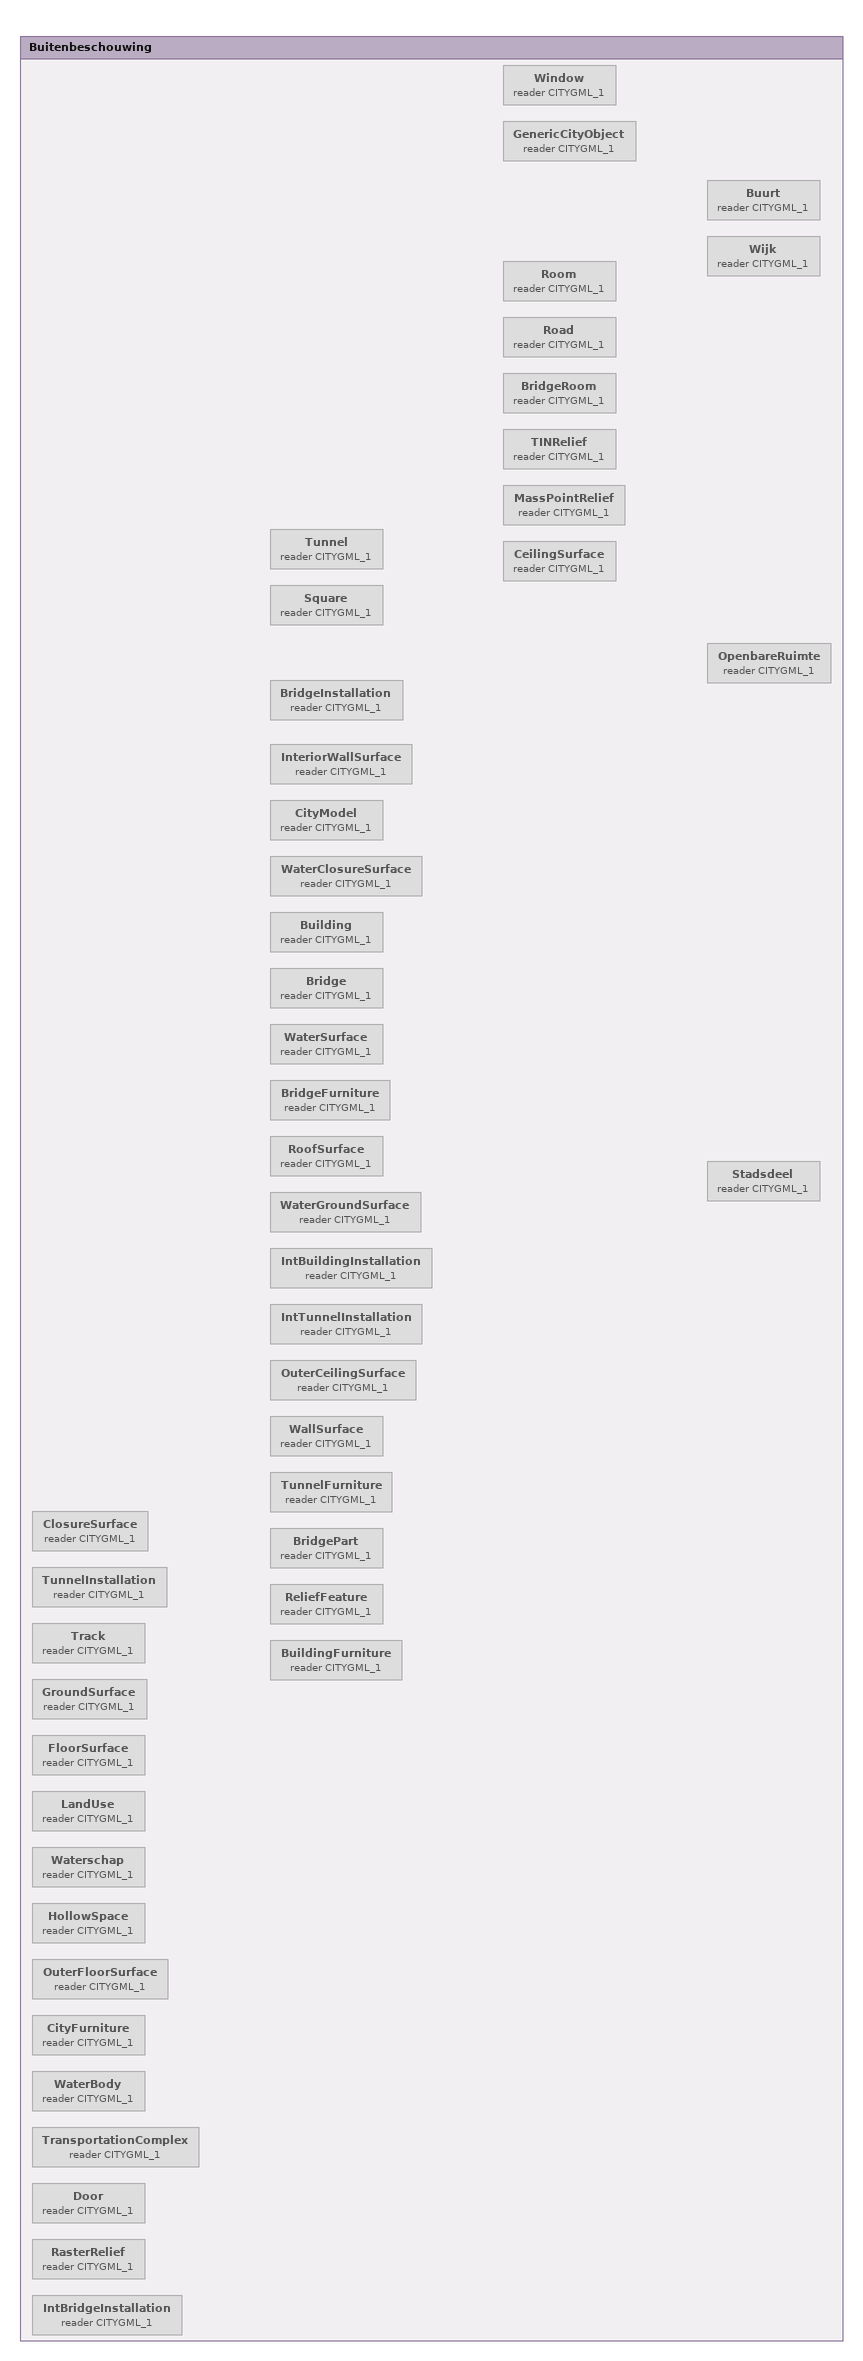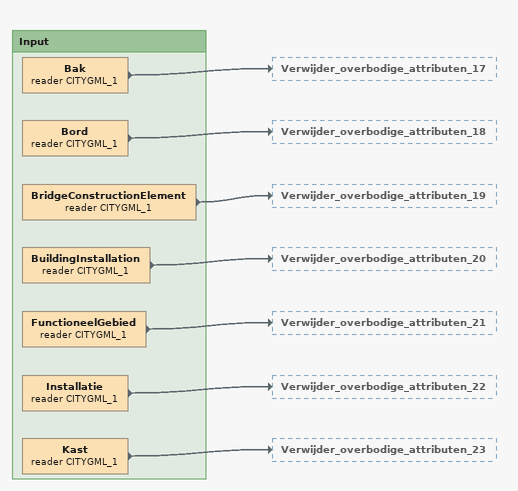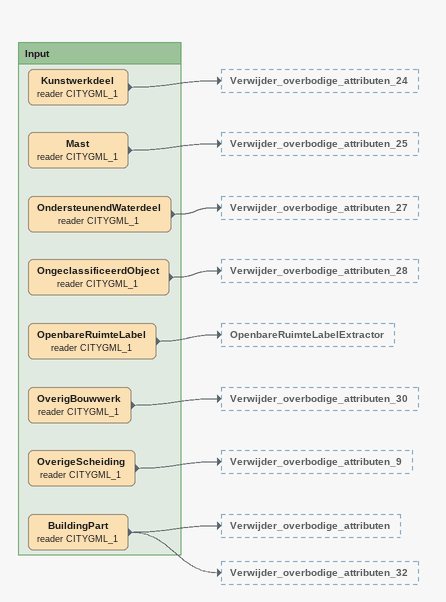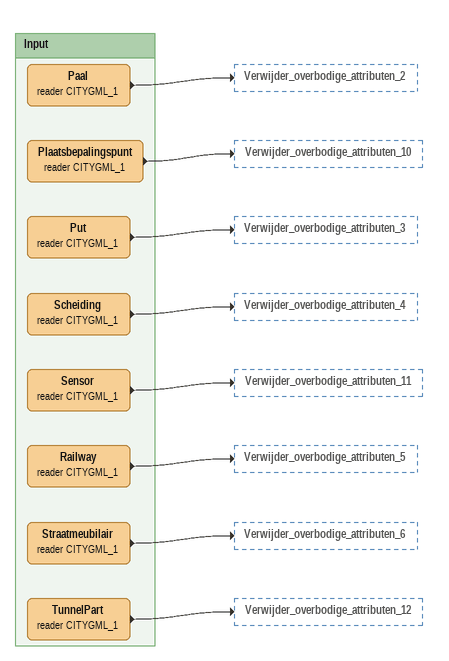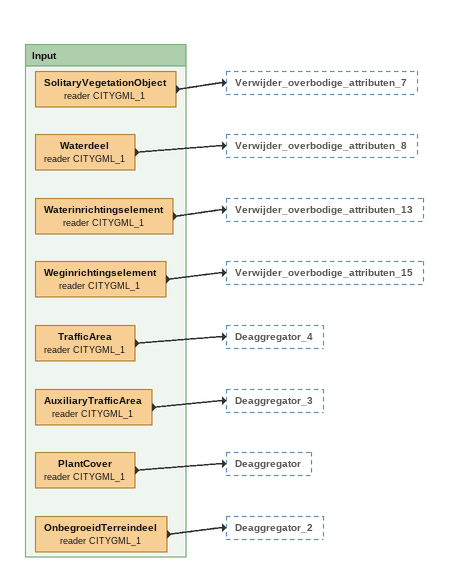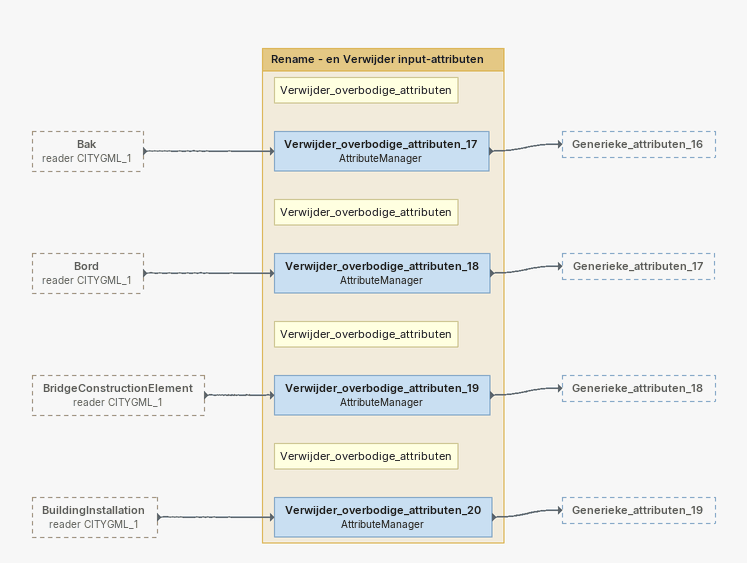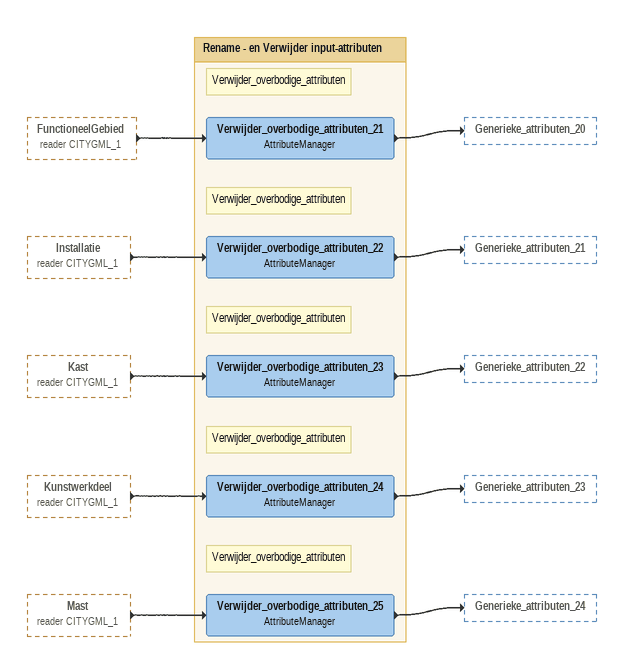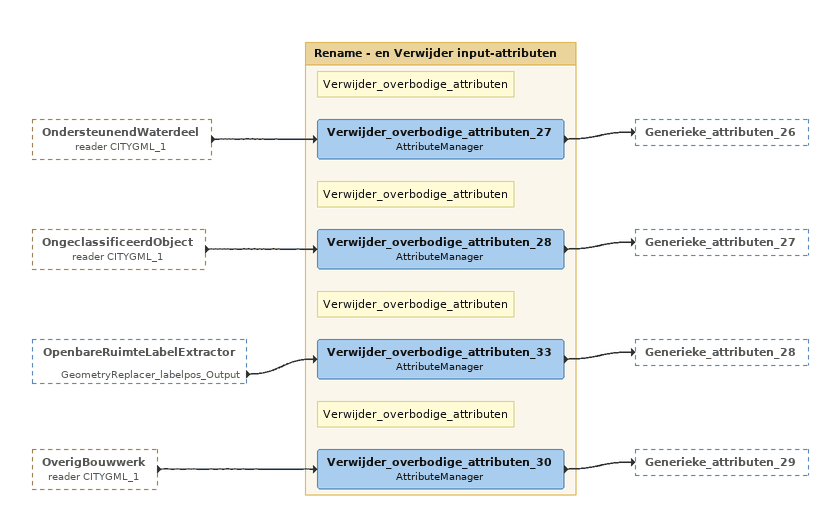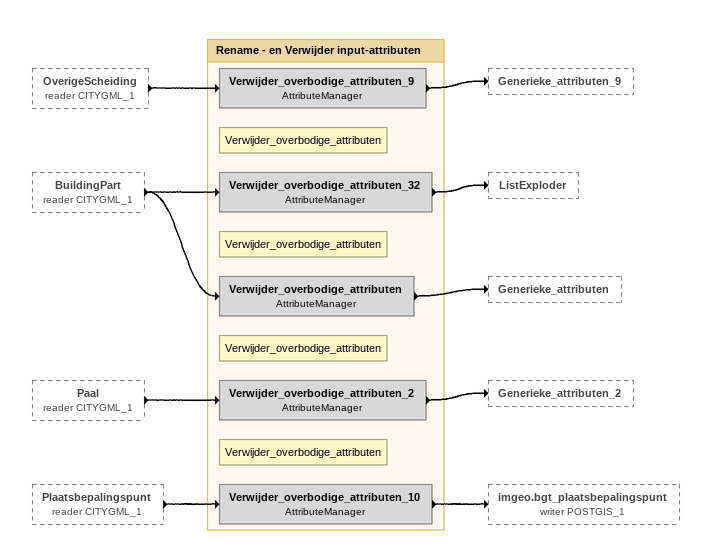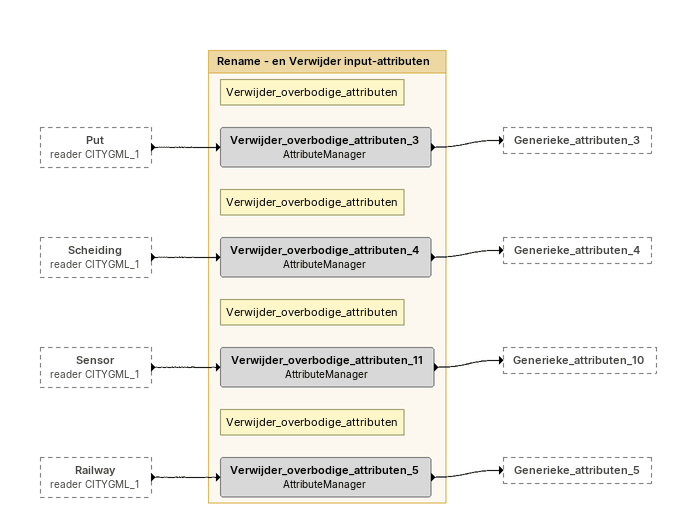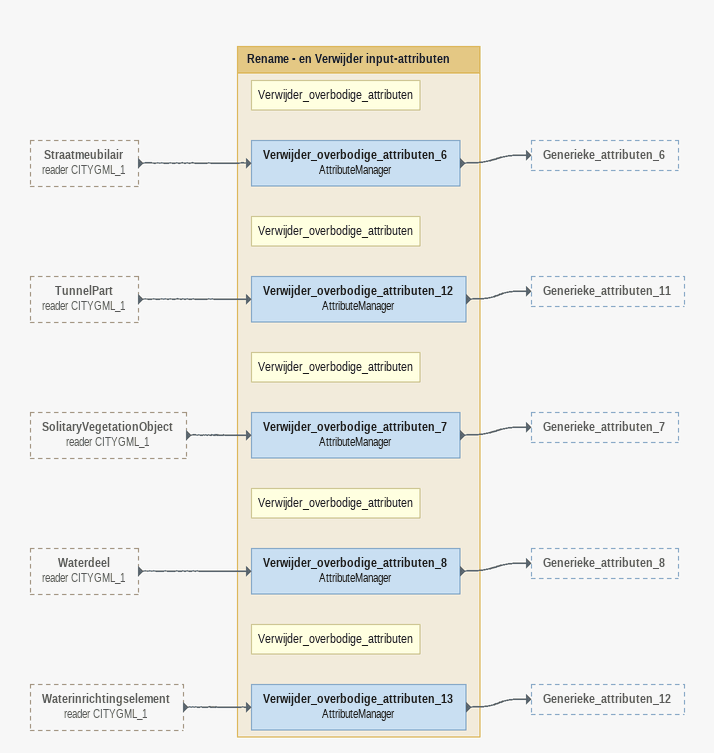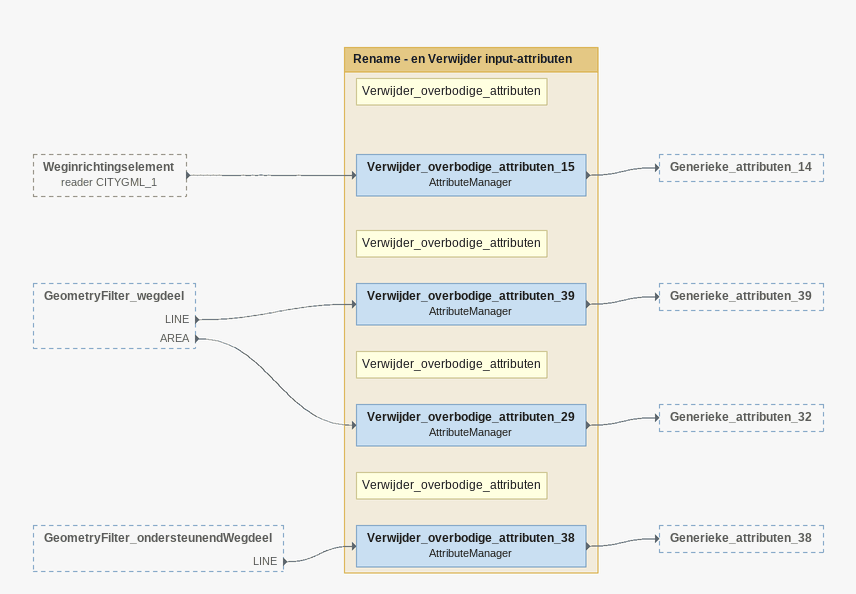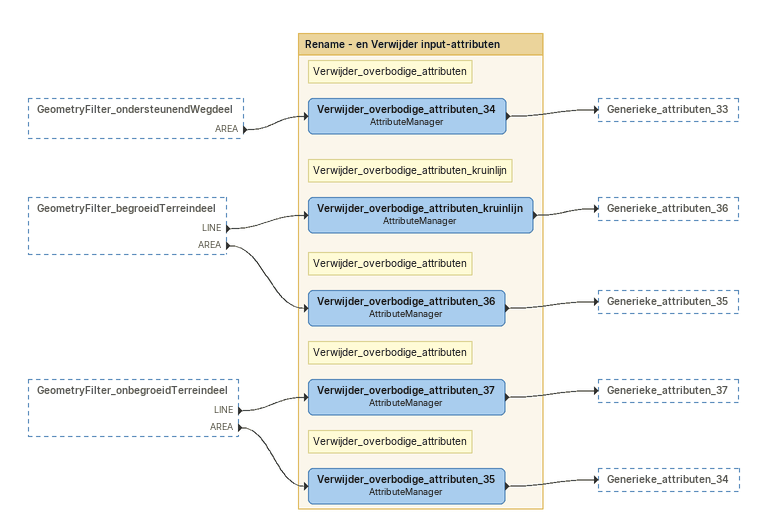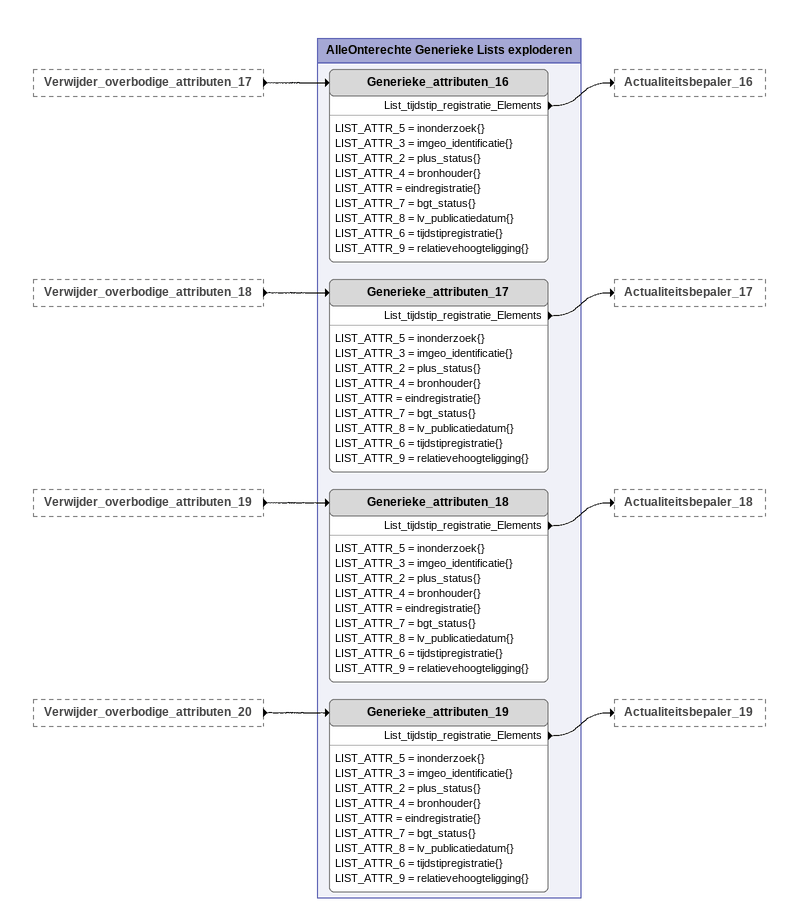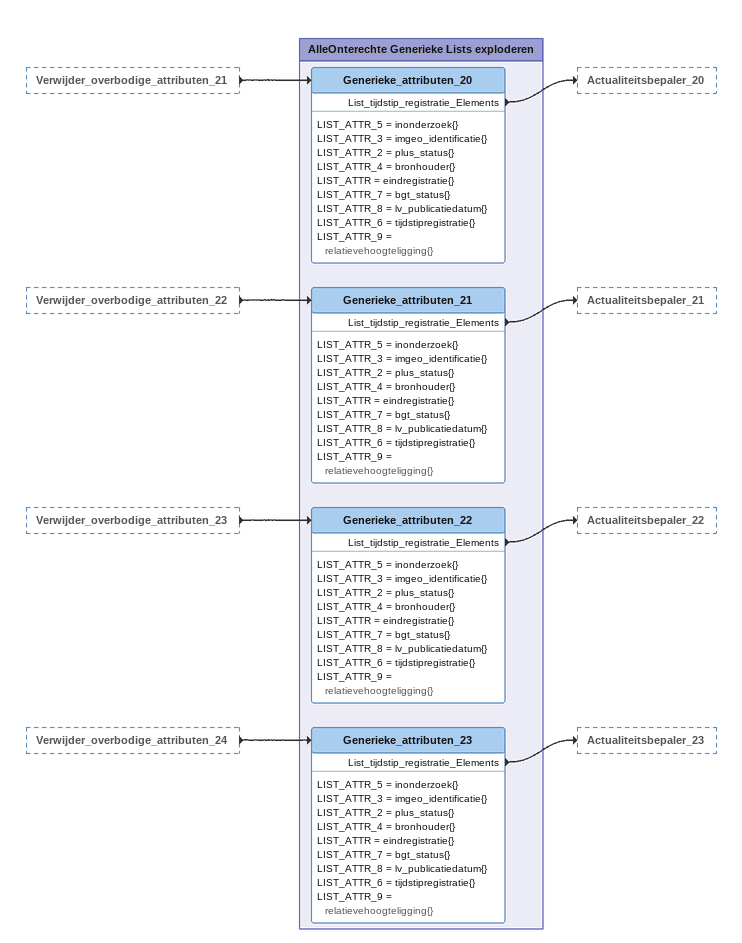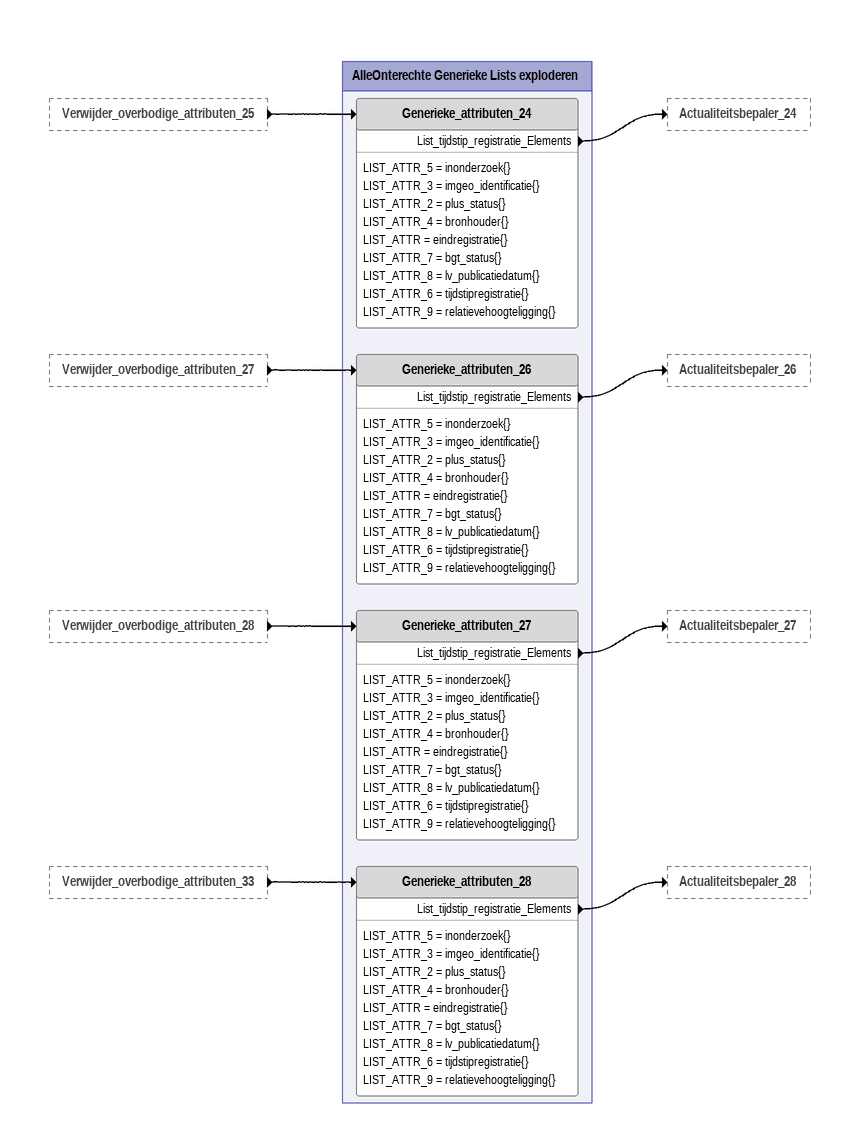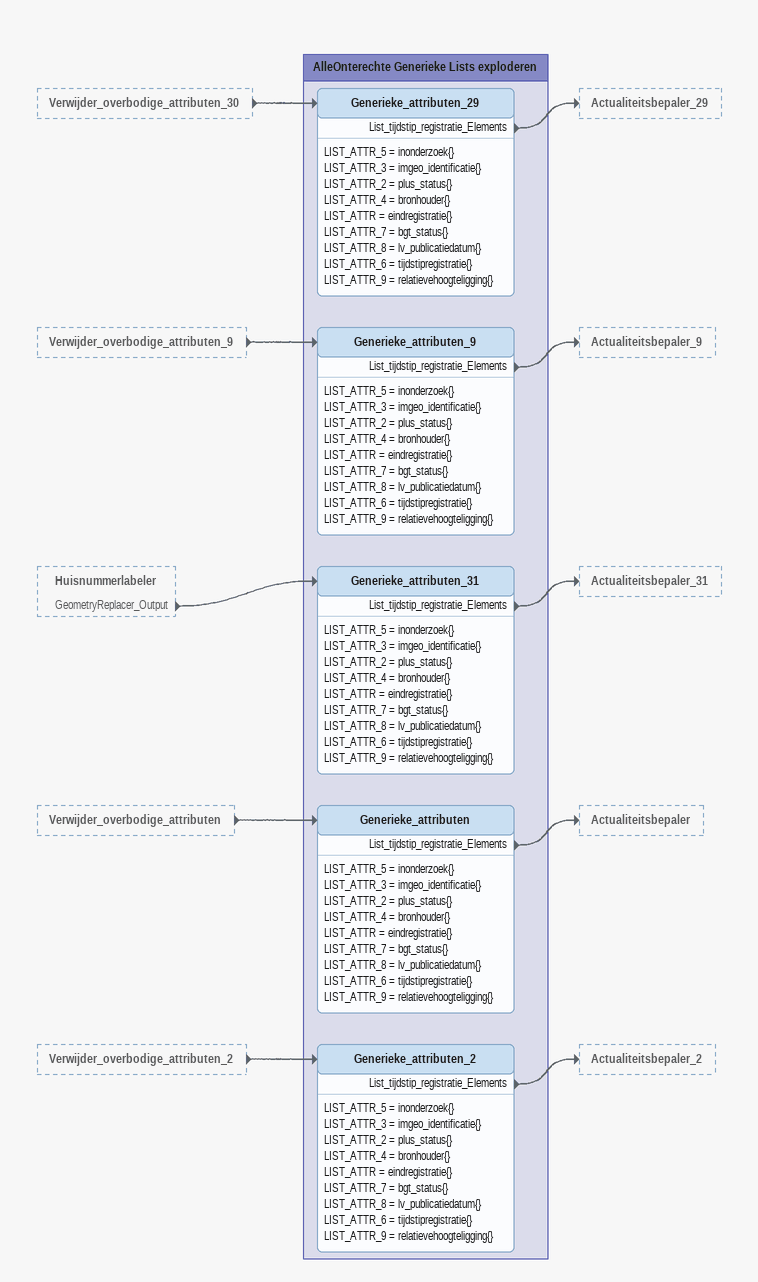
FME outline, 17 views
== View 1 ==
Bookmark: Buitenbeschouwing
OuterFloorSurface (reader CITYGML_1) [off]
CityFurniture (reader CITYGML_1) [off]
WaterBody (reader CITYGML_1) [off]
TransportationComplex (reader CITYGML_1) [off]
Door (reader CITYGML_1) [off]
RasterRelief (reader CITYGML_1) [off]
IntBridgeInstallation (reader CITYGML_1) [off]
ClosureSurface (reader CITYGML_1) [off]
TunnelInstallation (reader CITYGML_1) [off]
Track (reader CITYGML_1) [off]
GroundSurface (reader CITYGML_1) [off]
FloorSurface (reader CITYGML_1) [off]
LandUse (reader CITYGML_1) [off]
Waterschap (reader CITYGML_1) [off]
HollowSpace (reader CITYGML_1) [off]
InteriorWallSurface (reader CITYGML_1) [off]
CityModel (reader CITYGML_1) [off]
WaterClosureSurface (reader CITYGML_1) [off]
Bridge (reader CITYGML_1) [off]
WaterSurface (reader CITYGML_1) [off]
BridgeFurniture (reader CITYGML_1) [off]
RoofSurface (reader CITYGML_1) [off]
IntBuildingInstallation (reader CITYGML_1) [off]
IntTunnelInstallation (reader CITYGML_1) [off]
OuterCeilingSurface (reader CITYGML_1) [off]
WallSurface (reader CITYGML_1) [off]
TunnelFurniture (reader CITYGML_1) [off]
BridgePart (reader CITYGML_1) [off]
ReliefFeature (reader CITYGML_1) [off]
BuildingFurniture (reader CITYGML_1) [off]
Road (reader CITYGML_1) [off]
BridgeRoom (reader CITYGML_1) [off]
CeilingSurface (reader CITYGML_1) [off]
Tunnel (reader CITYGML_1) [off]
Square (reader CITYGML_1) [off]
BridgeInstallation (reader CITYGML_1) [off]
Building (reader CITYGML_1) [off]
WaterGroundSurface (reader CITYGML_1) [off]
Window (reader CITYGML_1) [off]
GenericCityObject (reader CITYGML_1) [off]
Room (reader CITYGML_1) [off]
TINRelief (reader CITYGML_1) [off]
MassPointRelief (reader CITYGML_1) [off]
OpenbareRuimte (reader CITYGML_1) [off]
Stadsdeel (reader CITYGML_1) [off]
Buurt (reader CITYGML_1) [off]
Wijk (reader CITYGML_1) [off]

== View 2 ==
Bookmark: Input
Bak (reader CITYGML_1)
    -> Verwijder_overbodige_attributen_17
Bord (reader CITYGML_1)
    -> Verwijder_overbodige_attributen_18
BridgeConstructionElement (reader CITYGML_1)
    -> Verwijder_overbodige_attributen_19
BuildingInstallation (reader CITYGML_1)
    -> Verwijder_overbodige_attributen_20
FunctioneelGebied (reader CITYGML_1)
    -> Verwijder_overbodige_attributen_21
Installatie (reader CITYGML_1)
    -> Verwijder_overbodige_attributen_22
Kast (reader CITYGML_1)
    -> Verwijder_overbodige_attributen_23

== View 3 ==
Bookmark: Input
Kunstwerkdeel (reader CITYGML_1)
    -> Verwijder_overbodige_attributen_24
Mast (reader CITYGML_1)
    -> Verwijder_overbodige_attributen_25
OndersteunendWaterdeel (reader CITYGML_1)
    -> Verwijder_overbodige_attributen_27
OngeclassificeerdObject (reader CITYGML_1)
    -> Verwijder_overbodige_attributen_28
OpenbareRuimteLabel (reader CITYGML_1)
    -> OpenbareRuimteLabelExtractor
OverigBouwwerk (reader CITYGML_1)
    -> Verwijder_overbodige_attributen_30
OverigeScheiding (reader CITYGML_1)
    -> Verwijder_overbodige_attributen_9
BuildingPart (reader CITYGML_1)
    -> Verwijder_overbodige_attributen
    -> Verwijder_overbodige_attributen_32

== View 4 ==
Bookmark: Input
Paal (reader CITYGML_1)
    -> Verwijder_overbodige_attributen_2
Plaatsbepalingspunt (reader CITYGML_1)
    -> Verwijder_overbodige_attributen_10
Put (reader CITYGML_1)
    -> Verwijder_overbodige_attributen_3
Scheiding (reader CITYGML_1)
    -> Verwijder_overbodige_attributen_4
Sensor (reader CITYGML_1)
    -> Verwijder_overbodige_attributen_11
Railway (reader CITYGML_1)
    -> Verwijder_overbodige_attributen_5
Straatmeubilair (reader CITYGML_1)
    -> Verwijder_overbodige_attributen_6
TunnelPart (reader CITYGML_1)
    -> Verwijder_overbodige_attributen_12

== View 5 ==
Bookmark: Input
SolitaryVegetationObject (reader CITYGML_1)
    -> Verwijder_overbodige_attributen_7
Waterdeel (reader CITYGML_1)
    -> Verwijder_overbodige_attributen_8
Waterinrichtingselement (reader CITYGML_1)
    -> Verwijder_overbodige_attributen_13
Weginrichtingselement (reader CITYGML_1)
    -> Verwijder_overbodige_attributen_15
TrafficArea (reader CITYGML_1)
    -> Deaggregator_4
AuxiliaryTrafficArea (reader CITYGML_1)
    -> Deaggregator_3
PlantCover (reader CITYGML_1)
    -> Deaggregator
OnbegroeidTerreindeel (reader CITYGML_1)
    -> Deaggregator_2

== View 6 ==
Bak (reader CITYGML_1) [outside]
    -> Verwijder_overbodige_attributen_17
Bord (reader CITYGML_1) [outside]
    -> Verwijder_overbodige_attributen_18
BridgeConstructionElement (reader CITYGML_1) [outside]
    -> Verwijder_overbodige_attributen_19
BuildingInstallation (reader CITYGML_1) [outside]
    -> Verwijder_overbodige_attributen_20

Bookmark: Rename - en Verwijder input-attributen
Note: Verwijder_overbodige_attributen
Verwijder_overbodige_attributen_17: AttributeManager
    -> Generieke_attributen_16
Note: Verwijder_overbodige_attributen
Verwijder_overbodige_attributen_18: AttributeManager
    -> Generieke_attributen_17
Note: Verwijder_overbodige_attributen
Verwijder_overbodige_attributen_19: AttributeManager
    -> Generieke_attributen_18
Note: Verwijder_overbodige_attributen
Verwijder_overbodige_attributen_20: AttributeManager
    -> Generieke_attributen_19

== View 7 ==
FunctioneelGebied (reader CITYGML_1) [outside]
    -> Verwijder_overbodige_attributen_21
Installatie (reader CITYGML_1) [outside]
    -> Verwijder_overbodige_attributen_22
Kast (reader CITYGML_1) [outside]
    -> Verwijder_overbodige_attributen_23
Kunstwerkdeel (reader CITYGML_1) [outside]
    -> Verwijder_overbodige_attributen_24
Mast (reader CITYGML_1) [outside]
    -> Verwijder_overbodige_attributen_25

Bookmark: Rename - en Verwijder input-attributen
Note: Verwijder_overbodige_attributen
Verwijder_overbodige_attributen_21: AttributeManager
    -> Generieke_attributen_20
Note: Verwijder_overbodige_attributen
Verwijder_overbodige_attributen_22: AttributeManager
    -> Generieke_attributen_21
Note: Verwijder_overbodige_attributen
Verwijder_overbodige_attributen_23: AttributeManager
    -> Generieke_attributen_22
Note: Verwijder_overbodige_attributen
Verwijder_overbodige_attributen_24: AttributeManager
    -> Generieke_attributen_23
Note: Verwijder_overbodige_attributen
Verwijder_overbodige_attributen_25: AttributeManager
    -> Generieke_attributen_24

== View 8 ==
OndersteunendWaterdeel (reader CITYGML_1) [outside]
    -> Verwijder_overbodige_attributen_27
OngeclassificeerdObject (reader CITYGML_1) [outside]
    -> Verwijder_overbodige_attributen_28
OpenbareRuimteLabelExtractor [outside]
    GeometryReplacer_labelpos_Output -> Verwijder_overbodige_attributen_33
OverigBouwwerk (reader CITYGML_1) [outside]
    -> Verwijder_overbodige_attributen_30

Bookmark: Rename - en Verwijder input-attributen
Note: Verwijder_overbodige_attributen
Verwijder_overbodige_attributen_27: AttributeManager
    -> Generieke_attributen_26
Note: Verwijder_overbodige_attributen
Verwijder_overbodige_attributen_28: AttributeManager
    -> Generieke_attributen_27
Note: Verwijder_overbodige_attributen
Verwijder_overbodige_attributen_33: AttributeManager
    -> Generieke_attributen_28
Note: Verwijder_overbodige_attributen
Verwijder_overbodige_attributen_30: AttributeManager
    -> Generieke_attributen_29

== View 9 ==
OverigeScheiding (reader CITYGML_1) [outside]
    -> Verwijder_overbodige_attributen_9
BuildingPart (reader CITYGML_1) [outside]
    -> Verwijder_overbodige_attributen
    -> Verwijder_overbodige_attributen_32
Paal (reader CITYGML_1) [outside]
    -> Verwijder_overbodige_attributen_2
Plaatsbepalingspunt (reader CITYGML_1) [outside]
    -> Verwijder_overbodige_attributen_10

Bookmark: Rename - en Verwijder input-attributen
Verwijder_overbodige_attributen_9: AttributeManager
    -> Generieke_attributen_9
Note: Verwijder_overbodige_attributen
Verwijder_overbodige_attributen_32: AttributeManager
    -> ListExploder
Note: Verwijder_overbodige_attributen
Verwijder_overbodige_attributen: AttributeManager
    -> Generieke_attributen
Note: Verwijder_overbodige_attributen
Verwijder_overbodige_attributen_2: AttributeManager
    -> Generieke_attributen_2
Note: Verwijder_overbodige_attributen
Verwijder_overbodige_attributen_10: AttributeManager
    -> imgeo.bgt_plaatsbepalingspunt (writer POSTGIS_1)

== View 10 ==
Put (reader CITYGML_1) [outside]
    -> Verwijder_overbodige_attributen_3
Scheiding (reader CITYGML_1) [outside]
    -> Verwijder_overbodige_attributen_4
Sensor (reader CITYGML_1) [outside]
    -> Verwijder_overbodige_attributen_11
Railway (reader CITYGML_1) [outside]
    -> Verwijder_overbodige_attributen_5

Bookmark: Rename - en Verwijder input-attributen
Note: Verwijder_overbodige_attributen
Verwijder_overbodige_attributen_3: AttributeManager
    -> Generieke_attributen_3
Note: Verwijder_overbodige_attributen
Verwijder_overbodige_attributen_4: AttributeManager
    -> Generieke_attributen_4
Note: Verwijder_overbodige_attributen
Verwijder_overbodige_attributen_11: AttributeManager
    -> Generieke_attributen_10
Note: Verwijder_overbodige_attributen
Verwijder_overbodige_attributen_5: AttributeManager
    -> Generieke_attributen_5

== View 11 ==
Straatmeubilair (reader CITYGML_1) [outside]
    -> Verwijder_overbodige_attributen_6
TunnelPart (reader CITYGML_1) [outside]
    -> Verwijder_overbodige_attributen_12
SolitaryVegetationObject (reader CITYGML_1) [outside]
    -> Verwijder_overbodige_attributen_7
Waterdeel (reader CITYGML_1) [outside]
    -> Verwijder_overbodige_attributen_8
Waterinrichtingselement (reader CITYGML_1) [outside]
    -> Verwijder_overbodige_attributen_13

Bookmark: Rename - en Verwijder input-attributen
Note: Verwijder_overbodige_attributen
Verwijder_overbodige_attributen_6: AttributeManager
    -> Generieke_attributen_6
Note: Verwijder_overbodige_attributen
Verwijder_overbodige_attributen_12: AttributeManager
    -> Generieke_attributen_11
Note: Verwijder_overbodige_attributen
Verwijder_overbodige_attributen_7: AttributeManager
    -> Generieke_attributen_7
Note: Verwijder_overbodige_attributen
Verwijder_overbodige_attributen_8: AttributeManager
    -> Generieke_attributen_8
Note: Verwijder_overbodige_attributen
Verwijder_overbodige_attributen_13: AttributeManager
    -> Generieke_attributen_12

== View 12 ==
Weginrichtingselement (reader CITYGML_1) [outside]
    -> Verwijder_overbodige_attributen_15
GeometryFilter_wegdeel [outside]
    LINE -> Verwijder_overbodige_attributen_39
    AREA -> Verwijder_overbodige_attributen_29
GeometryFilter_ondersteunendWegdeel [outside]
    LINE -> Verwijder_overbodige_attributen_38

Bookmark: Rename - en Verwijder input-attributen
Note: Verwijder_overbodige_attributen
Verwijder_overbodige_attributen_15: AttributeManager
    -> Generieke_attributen_14
Note: Verwijder_overbodige_attributen
Verwijder_overbodige_attributen_39: AttributeManager
    -> Generieke_attributen_39
Note: Verwijder_overbodige_attributen
Verwijder_overbodige_attributen_29: AttributeManager
    -> Generieke_attributen_32
Note: Verwijder_overbodige_attributen
Verwijder_overbodige_attributen_38: AttributeManager
    -> Generieke_attributen_38

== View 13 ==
GeometryFilter_ondersteunendWegdeel [outside]
    AREA -> Verwijder_overbodige_attributen_34
GeometryFilter_begroeidTerreindeel [outside]
    LINE -> Verwijder_overbodige_attributen_kruinlijn
    AREA -> Verwijder_overbodige_attributen_36
GeometryFilter_onbegroeidTerreindeel [outside]
    LINE -> Verwijder_overbodige_attributen_37
    AREA -> Verwijder_overbodige_attributen_35

Bookmark: Rename - en Verwijder input-attributen
Note: Verwijder_overbodige_attributen
Verwijder_overbodige_attributen_34: AttributeManager
    -> Generieke_attributen_33
Note: Verwijder_overbodige_attributen_kruinlijn
Verwijder_overbodige_attributen_kruinlijn: AttributeManager
    -> Generieke_attributen_36
Note: Verwijder_overbodige_attributen
Verwijder_overbodige_attributen_36: AttributeManager
    -> Generieke_attributen_35
Note: Verwijder_overbodige_attributen
Verwijder_overbodige_attributen_37: AttributeManager
    -> Generieke_attributen_37
Note: Verwijder_overbodige_attributen
Verwijder_overbodige_attributen_35: AttributeManager
    -> Generieke_attributen_34

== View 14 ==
Verwijder_overbodige_attributen_17 [outside]
    -> Generieke_attributen_16
Verwijder_overbodige_attributen_18 [outside]
    -> Generieke_attributen_17
Verwijder_overbodige_attributen_19 [outside]
    -> Generieke_attributen_18
Verwijder_overbodige_attributen_20 [outside]
    -> Generieke_attributen_19

Bookmark: AlleOnterechte Generieke Lists exploderen
Generieke_attributen_16
    LIST_ATTR_5 = inonderzoek{}
    LIST_ATTR_3 = imgeo_identificatie{}
    LIST_ATTR_2 = plus_status{}
    LIST_ATTR_4 = bronhouder{}
    LIST_ATTR = eindregistratie{}
    LIST_ATTR_7 = bgt_status{}
    LIST_ATTR_8 = lv_publicatiedatum{}
    LIST_ATTR_6 = tijdstipregistratie{}
    LIST_ATTR_9 = relatievehoogteligging{}
    List_tijdstip_registratie_Elements -> Actualiteitsbepaler_16
Generieke_attributen_17
    LIST_ATTR_5 = inonderzoek{}
    LIST_ATTR_3 = imgeo_identificatie{}
    LIST_ATTR_2 = plus_status{}
    LIST_ATTR_4 = bronhouder{}
    LIST_ATTR = eindregistratie{}
    LIST_ATTR_7 = bgt_status{}
    LIST_ATTR_8 = lv_publicatiedatum{}
    LIST_ATTR_6 = tijdstipregistratie{}
    LIST_ATTR_9 = relatievehoogteligging{}
    List_tijdstip_registratie_Elements -> Actualiteitsbepaler_17
Generieke_attributen_18
    LIST_ATTR_5 = inonderzoek{}
    LIST_ATTR_3 = imgeo_identificatie{}
    LIST_ATTR_2 = plus_status{}
    LIST_ATTR_4 = bronhouder{}
    LIST_ATTR = eindregistratie{}
    LIST_ATTR_7 = bgt_status{}
    LIST_ATTR_8 = lv_publicatiedatum{}
    LIST_ATTR_6 = tijdstipregistratie{}
    LIST_ATTR_9 = relatievehoogteligging{}
    List_tijdstip_registratie_Elements -> Actualiteitsbepaler_18
Generieke_attributen_19
    LIST_ATTR_5 = inonderzoek{}
    LIST_ATTR_3 = imgeo_identificatie{}
    LIST_ATTR_2 = plus_status{}
    LIST_ATTR_4 = bronhouder{}
    LIST_ATTR = eindregistratie{}
    LIST_ATTR_7 = bgt_status{}
    LIST_ATTR_8 = lv_publicatiedatum{}
    LIST_ATTR_6 = tijdstipregistratie{}
    LIST_ATTR_9 = relatievehoogteligging{}
    List_tijdstip_registratie_Elements -> Actualiteitsbepaler_19

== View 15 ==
Verwijder_overbodige_attributen_21 [outside]
    -> Generieke_attributen_20
Verwijder_overbodige_attributen_22 [outside]
    -> Generieke_attributen_21
Verwijder_overbodige_attributen_23 [outside]
    -> Generieke_attributen_22
Verwijder_overbodige_attributen_24 [outside]
    -> Generieke_attributen_23

Bookmark: AlleOnterechte Generieke Lists exploderen
Generieke_attributen_20
    LIST_ATTR_5 = inonderzoek{}
    LIST_ATTR_3 = imgeo_identificatie{}
    LIST_ATTR_2 = plus_status{}
    LIST_ATTR_4 = bronhouder{}
    LIST_ATTR = eindregistratie{}
    LIST_ATTR_7 = bgt_status{}
    LIST_ATTR_8 = lv_publicatiedatum{}
    LIST_ATTR_6 = tijdstipregistratie{}
    LIST_ATTR_9 = relatievehoogteligging{}
    List_tijdstip_registratie_Elements -> Actualiteitsbepaler_20
Generieke_attributen_21
    LIST_ATTR_5 = inonderzoek{}
    LIST_ATTR_3 = imgeo_identificatie{}
    LIST_ATTR_2 = plus_status{}
    LIST_ATTR_4 = bronhouder{}
    LIST_ATTR = eindregistratie{}
    LIST_ATTR_7 = bgt_status{}
    LIST_ATTR_8 = lv_publicatiedatum{}
    LIST_ATTR_6 = tijdstipregistratie{}
    LIST_ATTR_9 = relatievehoogteligging{}
    List_tijdstip_registratie_Elements -> Actualiteitsbepaler_21
Generieke_attributen_22
    LIST_ATTR_5 = inonderzoek{}
    LIST_ATTR_3 = imgeo_identificatie{}
    LIST_ATTR_2 = plus_status{}
    LIST_ATTR_4 = bronhouder{}
    LIST_ATTR = eindregistratie{}
    LIST_ATTR_7 = bgt_status{}
    LIST_ATTR_8 = lv_publicatiedatum{}
    LIST_ATTR_6 = tijdstipregistratie{}
    LIST_ATTR_9 = relatievehoogteligging{}
    List_tijdstip_registratie_Elements -> Actualiteitsbepaler_22
Generieke_attributen_23
    LIST_ATTR_5 = inonderzoek{}
    LIST_ATTR_3 = imgeo_identificatie{}
    LIST_ATTR_2 = plus_status{}
    LIST_ATTR_4 = bronhouder{}
    LIST_ATTR = eindregistratie{}
    LIST_ATTR_7 = bgt_status{}
    LIST_ATTR_8 = lv_publicatiedatum{}
    LIST_ATTR_6 = tijdstipregistratie{}
    LIST_ATTR_9 = relatievehoogteligging{}
    List_tijdstip_registratie_Elements -> Actualiteitsbepaler_23

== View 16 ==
Verwijder_overbodige_attributen_25 [outside]
    -> Generieke_attributen_24
Verwijder_overbodige_attributen_27 [outside]
    -> Generieke_attributen_26
Verwijder_overbodige_attributen_28 [outside]
    -> Generieke_attributen_27
Verwijder_overbodige_attributen_33 [outside]
    -> Generieke_attributen_28

Bookmark: AlleOnterechte Generieke Lists exploderen
Generieke_attributen_24
    LIST_ATTR_5 = inonderzoek{}
    LIST_ATTR_3 = imgeo_identificatie{}
    LIST_ATTR_2 = plus_status{}
    LIST_ATTR_4 = bronhouder{}
    LIST_ATTR = eindregistratie{}
    LIST_ATTR_7 = bgt_status{}
    LIST_ATTR_8 = lv_publicatiedatum{}
    LIST_ATTR_6 = tijdstipregistratie{}
    LIST_ATTR_9 = relatievehoogteligging{}
    List_tijdstip_registratie_Elements -> Actualiteitsbepaler_24
Generieke_attributen_26
    LIST_ATTR_5 = inonderzoek{}
    LIST_ATTR_3 = imgeo_identificatie{}
    LIST_ATTR_2 = plus_status{}
    LIST_ATTR_4 = bronhouder{}
    LIST_ATTR = eindregistratie{}
    LIST_ATTR_7 = bgt_status{}
    LIST_ATTR_8 = lv_publicatiedatum{}
    LIST_ATTR_6 = tijdstipregistratie{}
    LIST_ATTR_9 = relatievehoogteligging{}
    List_tijdstip_registratie_Elements -> Actualiteitsbepaler_26
Generieke_attributen_27
    LIST_ATTR_5 = inonderzoek{}
    LIST_ATTR_3 = imgeo_identificatie{}
    LIST_ATTR_2 = plus_status{}
    LIST_ATTR_4 = bronhouder{}
    LIST_ATTR = eindregistratie{}
    LIST_ATTR_7 = bgt_status{}
    LIST_ATTR_8 = lv_publicatiedatum{}
    LIST_ATTR_6 = tijdstipregistratie{}
    LIST_ATTR_9 = relatievehoogteligging{}
    List_tijdstip_registratie_Elements -> Actualiteitsbepaler_27
Generieke_attributen_28
    LIST_ATTR_5 = inonderzoek{}
    LIST_ATTR_3 = imgeo_identificatie{}
    LIST_ATTR_2 = plus_status{}
    LIST_ATTR_4 = bronhouder{}
    LIST_ATTR = eindregistratie{}
    LIST_ATTR_7 = bgt_status{}
    LIST_ATTR_8 = lv_publicatiedatum{}
    LIST_ATTR_6 = tijdstipregistratie{}
    LIST_ATTR_9 = relatievehoogteligging{}
    List_tijdstip_registratie_Elements -> Actualiteitsbepaler_28

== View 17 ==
Verwijder_overbodige_attributen_30 [outside]
    -> Generieke_attributen_29
Verwijder_overbodige_attributen_9 [outside]
    -> Generieke_attributen_9
Huisnummerlabeler [outside]
    GeometryReplacer_Output -> Generieke_attributen_31
Verwijder_overbodige_attributen [outside]
    -> Generieke_attributen
Verwijder_overbodige_attributen_2 [outside]
    -> Generieke_attributen_2

Bookmark: AlleOnterechte Generieke Lists exploderen
Generieke_attributen_29
    LIST_ATTR_5 = inonderzoek{}
    LIST_ATTR_3 = imgeo_identificatie{}
    LIST_ATTR_2 = plus_status{}
    LIST_ATTR_4 = bronhouder{}
    LIST_ATTR = eindregistratie{}
    LIST_ATTR_7 = bgt_status{}
    LIST_ATTR_8 = lv_publicatiedatum{}
    LIST_ATTR_6 = tijdstipregistratie{}
    LIST_ATTR_9 = relatievehoogteligging{}
    List_tijdstip_registratie_Elements -> Actualiteitsbepaler_29
Generieke_attributen_9
    LIST_ATTR_5 = inonderzoek{}
    LIST_ATTR_3 = imgeo_identificatie{}
    LIST_ATTR_2 = plus_status{}
    LIST_ATTR_4 = bronhouder{}
    LIST_ATTR = eindregistratie{}
    LIST_ATTR_7 = bgt_status{}
    LIST_ATTR_8 = lv_publicatiedatum{}
    LIST_ATTR_6 = tijdstipregistratie{}
    LIST_ATTR_9 = relatievehoogteligging{}
    List_tijdstip_registratie_Elements -> Actualiteitsbepaler_9
Generieke_attributen_31
    LIST_ATTR_5 = inonderzoek{}
    LIST_ATTR_3 = imgeo_identificatie{}
    LIST_ATTR_2 = plus_status{}
    LIST_ATTR_4 = bronhouder{}
    LIST_ATTR = eindregistratie{}
    LIST_ATTR_7 = bgt_status{}
    LIST_ATTR_8 = lv_publicatiedatum{}
    LIST_ATTR_6 = tijdstipregistratie{}
    LIST_ATTR_9 = relatievehoogteligging{}
    List_tijdstip_registratie_Elements -> Actualiteitsbepaler_31
Generieke_attributen
    LIST_ATTR_5 = inonderzoek{}
    LIST_ATTR_3 = imgeo_identificatie{}
    LIST_ATTR_2 = plus_status{}
    LIST_ATTR_4 = bronhouder{}
    LIST_ATTR = eindregistratie{}
    LIST_ATTR_7 = bgt_status{}
    LIST_ATTR_8 = lv_publicatiedatum{}
    LIST_ATTR_6 = tijdstipregistratie{}
    LIST_ATTR_9 = relatievehoogteligging{}
    List_tijdstip_registratie_Elements -> Actualiteitsbepaler
Generieke_attributen_2
    LIST_ATTR_5 = inonderzoek{}
    LIST_ATTR_3 = imgeo_identificatie{}
    LIST_ATTR_2 = plus_status{}
    LIST_ATTR_4 = bronhouder{}
    LIST_ATTR = eindregistratie{}
    LIST_ATTR_7 = bgt_status{}
    LIST_ATTR_8 = lv_publicatiedatum{}
    LIST_ATTR_6 = tijdstipregistratie{}
    LIST_ATTR_9 = relatievehoogteligging{}
    List_tijdstip_registratie_Elements -> Actualiteitsbepaler_2
